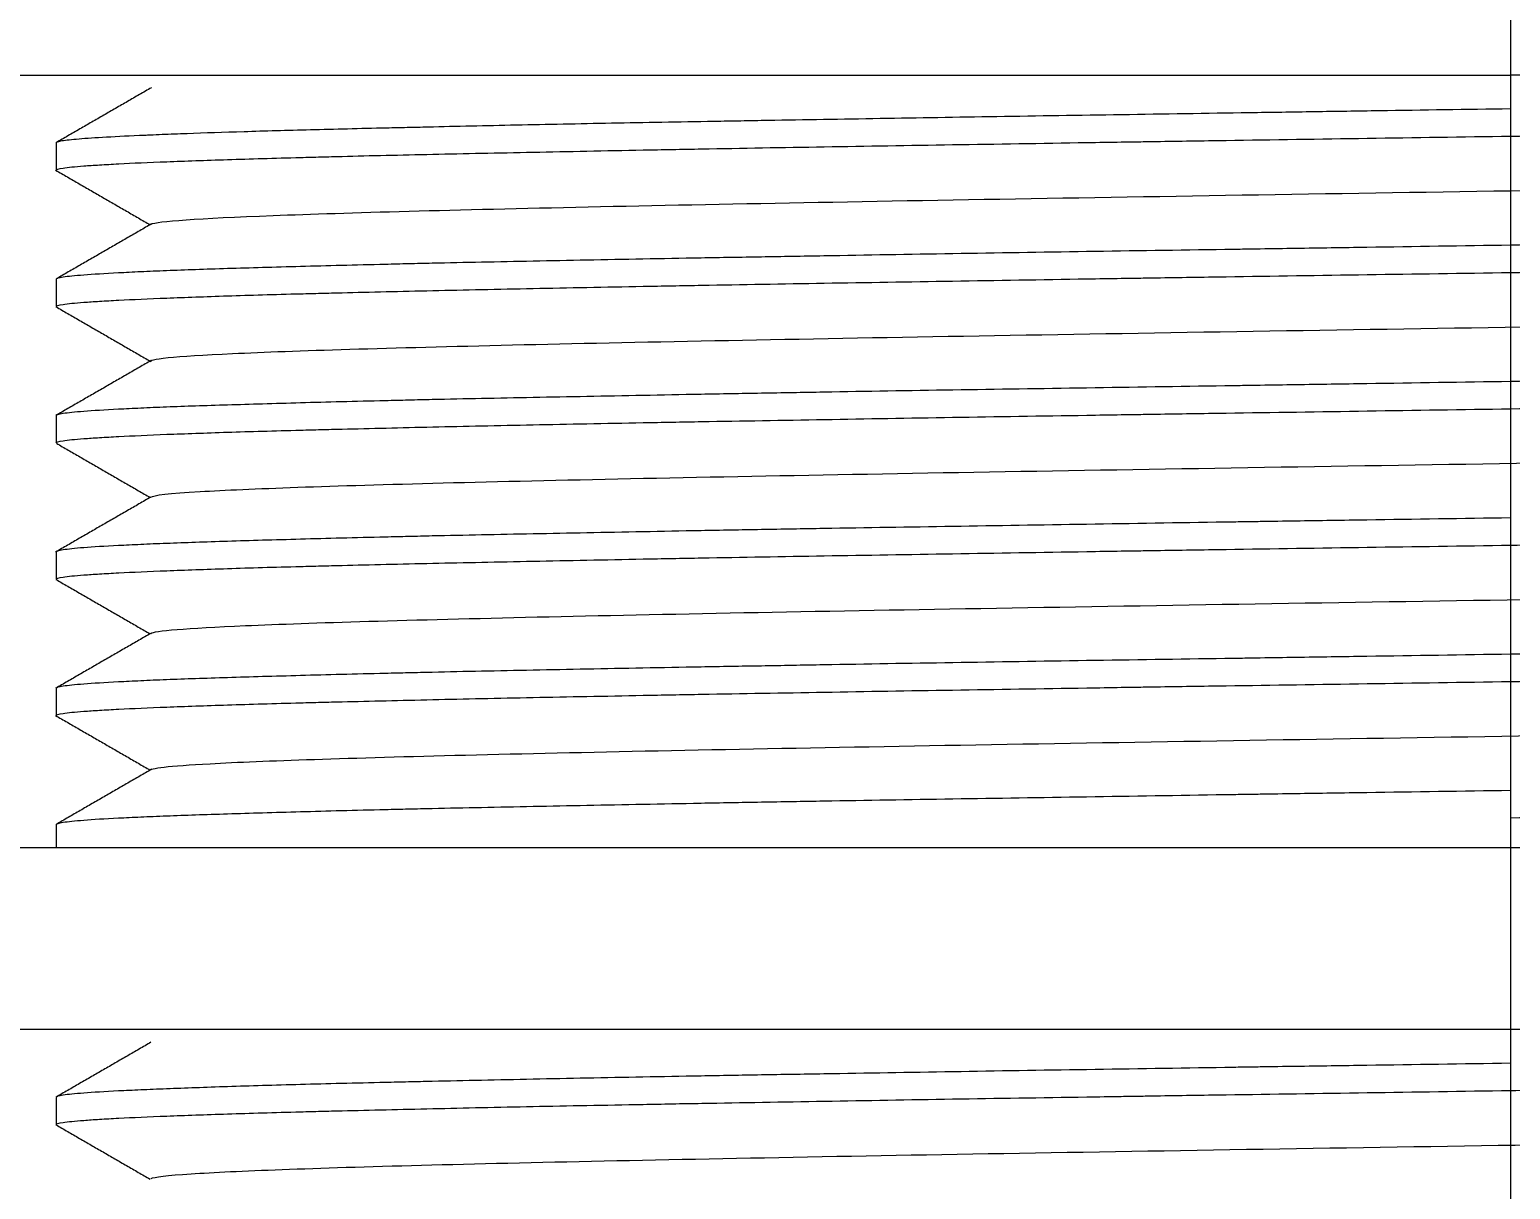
# Model space of a CAD drawing. Extents: x 2070 to 2860, y 0 to 579.
# Drawn here: x 2543.08 to 2559.38, y 260.29 to 273.05 of the extents above; entities that cross this region are included whole.
import ezdxf

# ---------------------------------------------------------------- set-up
doc = ezdxf.new("R2010")
doc.units = 0
doc.header["$LTSCALE"] = 10
doc.header["$MEASUREMENT"] = 0
doc.header["$PDMODE"] = 3
doc.header["$PDSIZE"] = -10
doc.layers.get('0').update_dxf_attribs({"linetype": 'CONTINUOUS'})
doc.layers.get('DEFPOINTS').update_dxf_attribs({"linetype": 'CONTINUOUS'})
doc.layers.add('1', color=7, linetype='CONTINUOUS')
doc.styles.add('Daelim Dimension', font='NanumGothic.ttf')
doc.dimstyles.new('DEFAULT', dxfattribs={"dimscale": 2, "dimtxt": 2, "dimasz": 2, "dimexe": 0, "dimexo": 2, "dimgap": 1, "dimtad": 1, "dimdec": 0, "dimzin": 9, "dimdsep": 46, "dimtxsty": 'Daelim Dimension', "dimcen": 0.5, "dimclrd": 5, "dimclre": 5, "dimclrt": 256, "dimadec": 1, "dimazin": 0, "dimtfac": 1, "dimtdec": 0, "dimtix": 1, "dimtmove": 0, "dimatfit": 3, "dimfxl": 1, "dimtolj": 1, "dimtzin": 1, "dimlwd": 9, "dimlwe": 9, "dimarcsym": 0})

# ---------------------------------------------------------------- blocks, each defined once
blk = doc.blocks.new('*D7')
at = {"color": 5, "lineweight": 9, "ltscale": 0.5, "transparency": 16777216}
for p, q in [((2428.247, 403.492), (2428.247, 207.658)), ((2559.375, 274.046), (2559.375, 207.658)), ((2432.247, 209.658), (2555.375, 209.658))]:
    blk.add_line(p, q, dxfattribs=at)
at = {"color": 5, "ltscale": 0.5, "transparency": 16777216}
for points in [[(2432.247, 210.325), (2432.247, 208.991), (2428.247, 209.658)], [(2555.375, 210.325), (2555.375, 208.991), (2559.375, 209.658)]]:
    blk.add_solid(points, dxfattribs=at)
at = {"layer": 'DEFPOINTS', "color": 0, "ltscale": 0.5, "transparency": 16777216}
for p in [(2428.247, 407.492), (2559.375, 278.046), (2559.375, 209.658)]:
    blk.add_point(p, dxfattribs=at)
at = {"color": 7, "ltscale": 0.5, "transparency": 16777216, "insert": (2493.811, 217.109), "char_height": 10, "attachment_point": 5, "style": 'Daelim Dimension'}
blk.add_mtext('\\A1;131', dxfattribs=at)
blk = doc.blocks.new('*D12')
at = {"color": 5, "lineweight": 9, "ltscale": 0.5, "transparency": 16777216}
for p, q in [((2530.375, 273.046), (2387.237, 273.046)), ((2389.237, 269.046), (2389.237, 115.894)), ((2541.52, 111.894), (2387.237, 111.894))]:
    blk.add_line(p, q, dxfattribs=at)
at = {"color": 5, "ltscale": 0.5, "transparency": 16777216}
for points in [[(2388.57, 269.046), (2389.903, 269.046), (2389.237, 273.046)], [(2388.57, 115.894), (2389.903, 115.894), (2389.237, 111.894)]]:
    blk.add_solid(points, dxfattribs=at)
at = {"layer": 'DEFPOINTS', "color": 0, "ltscale": 0.5, "transparency": 16777216}
for p in [(2534.375, 273.046), (2389.237, 111.894), (2545.52, 111.894)]:
    blk.add_point(p, dxfattribs=at)
at = {"color": 7, "ltscale": 0.5, "transparency": 16777216, "insert": (2381.793, 192.47), "char_height": 10, "attachment_point": 5, "rotation": 90, "style": 'Daelim Dimension'}
blk.add_mtext('\\A1;490', dxfattribs=at)

msp = doc.modelspace()

# ---------------------------------------------------------------- linework, layer by layer
at = {"layer": '1', "color": 7, "linetype": 'Continuous', "lineweight": 13}
for p, q in [((2559.375, 273.046), (2559.375, 272.546)), ((2559.375, 272.174), (2559.375, 271.874)), ((2559.375, 270.674), (2559.375, 270.374)), ((2559.375, 269.174), (2559.375, 268.875)), ((2559.375, 267.674), (2559.375, 267.374)), ((2559.375, 266.174), (2559.375, 265.874)), ((2559.375, 264.674), (2559.375, 264.374)), ((2559.375, 261.674), (2559.375, 261.374))]:
    msp.add_line(p, q, dxfattribs=at)
at = {"layer": '1', "color": 7, "linetype": 'Continuous', "lineweight": 18}
for p, q in [((2539.875, 272.546), (2559.375, 272.546)), ((2578.875, 272.546), (2559.375, 272.546)), ((2543.375, 271.799), (2543.375, 271.499)), ((2543.375, 270.299), (2543.375, 269.999)), ((2543.375, 268.799), (2543.375, 268.499)), ((2543.375, 267.299), (2543.375, 266.999)), ((2543.375, 265.799), (2543.375, 265.499)), ((2543.375, 264.299), (2543.375, 264.046)), ((2531.875, 264.046), (2582.241, 264.046)), ((2582.241, 262.046), (2531.875, 262.046)), ((2543.375, 261.299), (2543.375, 260.999))]:
    msp.add_line(p, q, dxfattribs=at)
for points in [[(2544.423, 272.407), (2543.899, 272.104), (2543.375, 271.802)], [(2543.37, 271.5), (2543.89, 271.199), (2544.41, 270.899)], [(2544.426, 270.909), (2543.902, 270.606), (2543.378, 270.304)], [(2543.374, 269.997), (2543.892, 269.698), (2544.409, 269.399)], [(2544.421, 269.406), (2543.897, 269.103), (2543.373, 268.801)], [(2543.379, 268.495), (2543.894, 268.197), (2544.41, 267.899)], [(2544.418, 267.903), (2543.894, 267.601), (2543.37, 267.298)], [(2543.373, 266.997), (2543.891, 266.698), (2544.409, 266.399)], [(2544.418, 266.404), (2543.894, 266.102), (2543.37, 265.799)], [(2543.369, 265.5), (2543.89, 265.2), (2544.41, 264.899)], [(2544.426, 264.908), (2543.902, 264.606), (2543.378, 264.303)], [(2544.419, 261.905), (2543.896, 261.602), (2543.372, 261.3)], [(2543.373, 260.998), (2543.891, 260.698), (2544.409, 260.399)]]:
    msp.add_open_spline(points, degree=2, dxfattribs=at)
for points, knots in [([(2559.375, 271.874), (2559.903, 271.882), (2560.429, 271.89), (2561.215, 271.902), (2561.476, 271.906), (2561.867, 271.912), (2561.997, 271.914), (2562.192, 271.917), (2562.257, 271.918), (2562.387, 271.92), (2562.451, 271.921), (2563.032, 271.93), (2563.54, 271.938), (2564.537, 271.953), (2565.027, 271.961), (2565.99, 271.976), (2566.463, 271.984), (2567.043, 271.994), (2567.159, 271.996), (2567.388, 272), (2567.73, 272.006), (2568.062, 272.012), (2568.714, 272.024), (2569.55, 272.039), (2570.323, 272.054), (2570.878, 272.066), (2571.059, 272.07), (2571.28, 272.075), (2571.324, 272.075), (2571.411, 272.077), (2571.455, 272.078), (2571.584, 272.081), (2571.668, 272.083), (2572.085, 272.093), (2572.396, 272.101), (2572.974, 272.117), (2573.242, 272.125), (2573.733, 272.14), (2573.957, 272.148), (2574.209, 272.158), (2574.258, 272.16), (2574.353, 272.163), (2574.399, 272.165), (2574.531, 272.171), (2574.613, 272.175), (2574.84, 272.187), (2574.967, 272.195), (2575.17, 272.211), (2575.246, 272.219), (2575.324, 272.23), (2575.343, 272.234), (2575.359, 272.239), (2575.362, 272.24), (2575.367, 272.242), (2575.37, 272.243), (2575.373, 272.245), (2575.373, 272.246)], [0, 0, 0, 0, 0.063113, 0.063113, 0.09467, 0.09467, 0.110448, 0.110448, 0.118338, 0.118338, 0.126227, 0.126227, 0.18934, 0.18934, 0.252453, 0.252453, 0.315567, 0.315567, 0.331345, 0.331345, 0.347124, 0.37868, 0.37868, 0.441794, 0.504907, 0.504907, 0.536464, 0.536464, 0.544353, 0.544353, 0.552242, 0.552242, 0.56802, 0.56802, 0.631134, 0.631134, 0.694247, 0.694247, 0.75736, 0.75736, 0.773139, 0.773139, 0.788917, 0.788917, 0.820474, 0.820474, 0.883587, 0.883587, 0.946701, 0.946701, 0.978257, 0.978257, 0.986146, 0.986146, 0.994036, 1, 1, 1, 1]), ([(2553.725, 272.088), (2553.288, 272.081), (2552.431, 272.066), (2551.609, 272.053), (2551.157, 272.045), (2551.107, 272.044), (2551.007, 272.042), (2550.858, 272.04), (2550.515, 272.034), (2550.229, 272.029), (2549.665, 272.019), (2549.303, 272.012), (2548.603, 271.998), (2548.267, 271.991), (2547.781, 271.98), (2547.622, 271.977), (2547.39, 271.971), (2547.274, 271.969), (2547.161, 271.966), (2547.086, 271.964), (2547.049, 271.964), (2546.715, 271.956), (2546.437, 271.949), (2545.914, 271.936), (2545.67, 271.929), (2545.217, 271.915), (2545.008, 271.908), (2544.719, 271.897), (2544.628, 271.894), (2544.497, 271.889), (2544.454, 271.887), (2544.392, 271.884), (2544.372, 271.883), (2544.332, 271.882), (2544.154, 271.874), (2544.002, 271.866), (2543.77, 271.852), (2543.674, 271.846), (2543.521, 271.832), (2543.464, 271.825), (2543.408, 271.815), (2543.394, 271.811), (2543.384, 271.807), (2543.382, 271.806), (2543.379, 271.804), (2543.378, 271.803), (2543.376, 271.801), (2543.375, 271.8), (2543.375, 271.799)], [0, 0, 0, 0, 0.07187, 0.14374, 0.14374, 0.152724, 0.152724, 0.161708, 0.179675, 0.21561, 0.21561, 0.287481, 0.287481, 0.359351, 0.359351, 0.395286, 0.395286, 0.413253, 0.422237, 0.422237, 0.431221, 0.431221, 0.503091, 0.503091, 0.574961, 0.574961, 0.646831, 0.646831, 0.682766, 0.682766, 0.700734, 0.700734, 0.709718, 0.709718, 0.718701, 0.790572, 0.790572, 0.862442, 0.862442, 0.934312, 0.934312, 0.970247, 0.970247, 0.979231, 0.979231, 0.988214, 0.988214, 1, 1, 1, 1]), ([(2559.375, 272.174), (2558.893, 272.167), (2558.412, 272.16), (2557.694, 272.149), (2557.455, 272.145), (2557.098, 272.14), (2556.979, 272.138), (2556.741, 272.134), (2556.622, 272.133), (2556.029, 272.123), (2555.091, 272.109), (2554.177, 272.095), (2553.725, 272.088)], [0, 0, 0, 0, 0.25, 0.25, 0.375, 0.375, 0.4375, 0.4375, 0.5, 0.5, 0.75, 1, 1, 1, 1]), ([(2543.377, 271.495), (2543.376, 271.497), (2543.375, 271.498), (2543.375, 271.507), (2543.401, 271.515), (2543.504, 271.531), (2543.58, 271.539), (2543.732, 271.551), (2543.79, 271.554), (2543.917, 271.562), (2543.987, 271.566), (2544.217, 271.578), (2544.394, 271.585), (2544.794, 271.601), (2545.016, 271.609), (2545.507, 271.624), (2545.775, 271.632), (2546.14, 271.642), (2546.251, 271.645), (2546.366, 271.648), (2546.443, 271.65), (2546.482, 271.651), (2546.678, 271.656), (2546.84, 271.66), (2547.339, 271.671), (2547.689, 271.679), (2548.426, 271.694), (2548.811, 271.702), (2549.417, 271.714), (2549.623, 271.718), (2549.939, 271.724), (2550.046, 271.726), (2550.261, 271.73), (2550.37, 271.732), (2550.918, 271.742), (2551.367, 271.75), (2552.287, 271.765), (2552.758, 271.773), (2553.72, 271.788), (2554.212, 271.796), (2554.841, 271.806), (2554.968, 271.808), (2555.158, 271.811), (2555.222, 271.812), (2555.35, 271.814), (2555.669, 271.819), (2555.989, 271.824), (2556.761, 271.836), (2557.279, 271.843), (2558.322, 271.859), (2558.847, 271.867), (2559.375, 271.874)], [0, 0, 0, 0, 0.010667, 0.010667, 0.0725, 0.0725, 0.134334, 0.134334, 0.16525, 0.16525, 0.196167, 0.196167, 0.258, 0.258, 0.319833, 0.319833, 0.381667, 0.381667, 0.397125, 0.404854, 0.404854, 0.412583, 0.412583, 0.4435, 0.4435, 0.505333, 0.505333, 0.567167, 0.567167, 0.598083, 0.598083, 0.613542, 0.613542, 0.629, 0.629, 0.690833, 0.690833, 0.752667, 0.752667, 0.8145, 0.8145, 0.829958, 0.829958, 0.837688, 0.837688, 0.845417, 0.876333, 0.876333, 0.938167, 0.938167, 1, 1, 1, 1]), ([(2544.417, 270.895), (2544.412, 270.899), (2544.425, 270.934), (2545.399, 271.001), (2548.958, 271.096), (2554.141, 271.191), (2560.141, 271.286), (2566.022, 271.381), (2570.865, 271.476), (2573.701, 271.564), (2574.31, 271.621), (2574.334, 271.646)], [0, 0, 0, 0, 0.015318, 0.141747, 0.268175, 0.394604, 0.521032, 0.647461, 0.773889, 0.900318, 1, 1, 1, 1]), ([(2575.375, 271.049), (2575.375, 271.049), (2575.375, 271.049), (2575.375, 271.041), (2575.349, 271.033), (2575.247, 271.017), (2575.17, 271.01), (2575.018, 270.998), (2574.96, 270.994), (2574.833, 270.987), (2574.763, 270.983), (2574.533, 270.971), (2574.356, 270.963), (2573.957, 270.947), (2573.734, 270.939), (2573.243, 270.924), (2572.975, 270.916), (2572.611, 270.906), (2572.499, 270.903), (2572.384, 270.9), (2572.307, 270.899), (2572.268, 270.898), (2572.072, 270.893), (2571.91, 270.889), (2571.411, 270.877), (2571.061, 270.87), (2570.325, 270.854), (2569.939, 270.846), (2569.333, 270.834), (2569.127, 270.83), (2568.811, 270.824), (2568.704, 270.822), (2568.489, 270.818), (2568.38, 270.816), (2567.832, 270.807), (2567.383, 270.799), (2566.463, 270.784), (2565.992, 270.776), (2565.03, 270.76), (2564.538, 270.752), (2563.909, 270.742), (2563.783, 270.74), (2563.592, 270.737), (2563.528, 270.736), (2563.401, 270.734), (2563.081, 270.729), (2562.761, 270.724), (2561.989, 270.713), (2561.471, 270.705), (2560.428, 270.69), (2559.903, 270.682), (2559.375, 270.674)], [0, 0, 0, 0, 0.000749, 0.000749, 0.063202, 0.063202, 0.125655, 0.125655, 0.156882, 0.156882, 0.188108, 0.188108, 0.250562, 0.250562, 0.313015, 0.313015, 0.375468, 0.375468, 0.391081, 0.398888, 0.398888, 0.406695, 0.406695, 0.437921, 0.437921, 0.500374, 0.500374, 0.562828, 0.562828, 0.594054, 0.594054, 0.609667, 0.609667, 0.625281, 0.625281, 0.687734, 0.687734, 0.750187, 0.750187, 0.81264, 0.81264, 0.828254, 0.828254, 0.83606, 0.83606, 0.843867, 0.875094, 0.875094, 0.937547, 0.937547, 1, 1, 1, 1]), ([(2559.375, 270.674), (2558.847, 270.666), (2558.321, 270.658), (2557.535, 270.646), (2557.274, 270.642), (2556.883, 270.636), (2556.753, 270.634), (2556.558, 270.631), (2556.493, 270.63), (2556.363, 270.628), (2556.299, 270.627), (2555.718, 270.619), (2555.21, 270.611), (2554.213, 270.596), (2553.723, 270.588), (2552.76, 270.572), (2552.287, 270.564), (2551.707, 270.554), (2551.591, 270.552), (2551.362, 270.548), (2551.02, 270.542), (2550.688, 270.537), (2550.036, 270.525), (2549.618, 270.517), (2548.814, 270.502), (2548.427, 270.494), (2547.872, 270.483), (2547.691, 270.479), (2547.47, 270.474), (2547.426, 270.473), (2547.339, 270.471), (2547.296, 270.47), (2547.166, 270.467), (2547.082, 270.465), (2546.665, 270.455), (2546.354, 270.447), (2545.776, 270.431), (2545.508, 270.424), (2545.017, 270.409), (2544.793, 270.401), (2544.541, 270.391), (2544.492, 270.389), (2544.397, 270.385), (2544.26, 270.379), (2544.137, 270.373), (2543.91, 270.361), (2543.783, 270.353), (2543.58, 270.338), (2543.504, 270.33), (2543.427, 270.319), (2543.407, 270.315), (2543.391, 270.31), (2543.388, 270.309), (2543.383, 270.307), (2543.378, 270.304), (2543.375, 270.301), (2543.375, 270.299)], [0, 0, 0, 0, 0.062547, 0.062547, 0.09382, 0.09382, 0.109457, 0.109457, 0.117275, 0.117275, 0.125094, 0.125094, 0.187641, 0.187641, 0.250187, 0.250187, 0.312734, 0.312734, 0.328371, 0.328371, 0.344008, 0.375281, 0.375281, 0.437828, 0.437828, 0.500375, 0.500375, 0.531648, 0.531648, 0.539467, 0.539467, 0.547285, 0.547285, 0.562922, 0.562922, 0.625469, 0.625469, 0.688015, 0.688015, 0.750562, 0.750562, 0.766199, 0.766199, 0.781836, 0.813109, 0.813109, 0.875656, 0.875656, 0.938203, 0.938203, 0.969476, 0.969476, 0.977295, 0.977295, 0.985113, 1, 1, 1, 1]), ([(2559.375, 270.374), (2559.903, 270.382), (2560.429, 270.39), (2561.215, 270.402), (2561.476, 270.406), (2561.867, 270.412), (2561.997, 270.414), (2562.192, 270.417), (2562.257, 270.418), (2562.387, 270.42), (2562.451, 270.421), (2563.032, 270.43), (2563.54, 270.437), (2564.537, 270.453), (2565.027, 270.46), (2565.99, 270.476), (2566.463, 270.484), (2567.043, 270.494), (2567.159, 270.496), (2567.388, 270.5), (2567.73, 270.506), (2568.062, 270.512), (2568.714, 270.523), (2569.132, 270.531), (2569.937, 270.546), (2570.323, 270.554), (2570.878, 270.566), (2571.059, 270.57), (2571.28, 270.575), (2571.324, 270.576), (2571.411, 270.578), (2571.455, 270.579), (2571.584, 270.582), (2571.668, 270.584), (2572.085, 270.594), (2572.396, 270.602), (2572.974, 270.617), (2573.242, 270.625), (2573.733, 270.64), (2573.957, 270.648), (2574.209, 270.658), (2574.258, 270.66), (2574.353, 270.663), (2574.49, 270.669), (2574.613, 270.675), (2574.84, 270.687), (2574.967, 270.695), (2575.17, 270.711), (2575.246, 270.718), (2575.324, 270.73), (2575.343, 270.734), (2575.359, 270.739), (2575.362, 270.74), (2575.367, 270.741), (2575.369, 270.743), (2575.371, 270.744), (2575.371, 270.744)], [0, 0, 0, 0, 0.063391, 0.063391, 0.095087, 0.095087, 0.110935, 0.110935, 0.118859, 0.118859, 0.126783, 0.126783, 0.190174, 0.190174, 0.253566, 0.253566, 0.316957, 0.316957, 0.332805, 0.332805, 0.348653, 0.380349, 0.380349, 0.44374, 0.44374, 0.507132, 0.507132, 0.538827, 0.538827, 0.546751, 0.546751, 0.554675, 0.554675, 0.570523, 0.570523, 0.633915, 0.633915, 0.697306, 0.697306, 0.760697, 0.760697, 0.776545, 0.776545, 0.792393, 0.824089, 0.824089, 0.88748, 0.88748, 0.950872, 0.950872, 0.982568, 0.982568, 0.990491, 0.990491, 0.998415, 1, 1, 1, 1]), ([(2543.375, 269.999), (2543.375, 269.999), (2543.375, 269.999), (2543.375, 270.007), (2543.401, 270.015), (2543.504, 270.031), (2543.58, 270.039), (2543.732, 270.05), (2543.79, 270.054), (2543.917, 270.062), (2543.987, 270.066), (2544.217, 270.077), (2544.394, 270.085), (2544.794, 270.101), (2545.016, 270.109), (2545.507, 270.125), (2545.775, 270.133), (2546.14, 270.142), (2546.251, 270.145), (2546.366, 270.148), (2546.443, 270.15), (2546.482, 270.151), (2546.678, 270.156), (2546.84, 270.16), (2547.339, 270.171), (2547.689, 270.179), (2548.426, 270.195), (2548.811, 270.203), (2549.417, 270.214), (2549.623, 270.218), (2549.939, 270.224), (2550.046, 270.226), (2550.261, 270.23), (2550.37, 270.232), (2550.918, 270.242), (2551.367, 270.249), (2552.287, 270.265), (2552.758, 270.272), (2553.72, 270.288), (2554.212, 270.296), (2554.841, 270.306), (2554.968, 270.308), (2555.158, 270.311), (2555.222, 270.312), (2555.35, 270.314), (2555.669, 270.319), (2555.989, 270.324), (2556.761, 270.336), (2557.279, 270.343), (2558.322, 270.359), (2558.847, 270.366), (2559.375, 270.374)], [0, 0, 0, 0, 0.000749, 0.000749, 0.063202, 0.063202, 0.125656, 0.125656, 0.156882, 0.156882, 0.188109, 0.188109, 0.250562, 0.250562, 0.313015, 0.313015, 0.375468, 0.375468, 0.391082, 0.398888, 0.398888, 0.406695, 0.406695, 0.437921, 0.437921, 0.500375, 0.500375, 0.562828, 0.562828, 0.594054, 0.594054, 0.609668, 0.609668, 0.625281, 0.625281, 0.687734, 0.687734, 0.750187, 0.750187, 0.81264, 0.81264, 0.828254, 0.828254, 0.83606, 0.83606, 0.843867, 0.875094, 0.875094, 0.937547, 0.937547, 1, 1, 1, 1]), ([(2544.421, 269.392), (2544.366, 269.422), (2544.993, 269.484), (2548.104, 269.577), (2553.024, 269.672), (2558.934, 269.767), (2564.914, 269.862), (2570.029, 269.957), (2573.483, 270.052), (2574.363, 270.119), (2574.334, 270.154), (2574.327, 270.158)], [0, 0, 0, 0, 0.118068, 0.242099, 0.36613, 0.490161, 0.614192, 0.738223, 0.862255, 0.986286, 1, 1, 1, 1]), ([(2575.375, 269.549), (2575.375, 269.549), (2575.375, 269.549), (2575.375, 269.541), (2575.349, 269.533), (2575.247, 269.517), (2575.17, 269.51), (2575.018, 269.498), (2574.96, 269.494), (2574.833, 269.486), (2574.763, 269.482), (2574.533, 269.471), (2574.356, 269.463), (2573.957, 269.448), (2573.734, 269.44), (2573.243, 269.424), (2572.975, 269.416), (2572.611, 269.406), (2572.499, 269.403), (2572.384, 269.4), (2572.307, 269.398), (2572.268, 269.397), (2572.072, 269.392), (2571.91, 269.389), (2571.411, 269.377), (2571.061, 269.369), (2570.325, 269.354), (2569.939, 269.346), (2569.333, 269.334), (2569.127, 269.33), (2568.811, 269.324), (2568.704, 269.322), (2568.489, 269.318), (2568.38, 269.316), (2567.832, 269.306), (2567.383, 269.299), (2566.463, 269.283), (2565.992, 269.276), (2565.03, 269.26), (2564.538, 269.253), (2563.909, 269.243), (2563.783, 269.241), (2563.592, 269.237), (2563.528, 269.236), (2563.401, 269.234), (2563.081, 269.229), (2562.761, 269.225), (2561.989, 269.213), (2561.471, 269.205), (2560.428, 269.19), (2559.903, 269.182), (2559.375, 269.174)], [0, 0, 0, 0, 0.00075, 0.00075, 0.063203, 0.063203, 0.125656, 0.125656, 0.156883, 0.156883, 0.188109, 0.188109, 0.250562, 0.250562, 0.313015, 0.313015, 0.375469, 0.375469, 0.391082, 0.398888, 0.398888, 0.406695, 0.406695, 0.437922, 0.437922, 0.500375, 0.500375, 0.562828, 0.562828, 0.594055, 0.594055, 0.609668, 0.609668, 0.625281, 0.625281, 0.687734, 0.687734, 0.750187, 0.750187, 0.812641, 0.812641, 0.828254, 0.828254, 0.83606, 0.83606, 0.843867, 0.875094, 0.875094, 0.937547, 0.937547, 1, 1, 1, 1]), ([(2559.375, 269.174), (2558.847, 269.166), (2558.321, 269.158), (2557.535, 269.146), (2557.274, 269.142), (2556.883, 269.136), (2556.753, 269.134), (2556.558, 269.131), (2556.493, 269.13), (2556.363, 269.128), (2556.299, 269.127), (2555.718, 269.119), (2555.21, 269.111), (2554.213, 269.095), (2553.723, 269.088), (2552.76, 269.073), (2552.287, 269.065), (2551.707, 269.055), (2551.591, 269.053), (2551.362, 269.049), (2551.02, 269.043), (2550.688, 269.037), (2550.036, 269.025), (2549.2, 269.009), (2548.427, 268.994), (2547.872, 268.983), (2547.691, 268.979), (2547.47, 268.974), (2547.426, 268.973), (2547.339, 268.971), (2547.296, 268.97), (2547.166, 268.967), (2547.082, 268.965), (2546.665, 268.955), (2546.354, 268.947), (2545.776, 268.931), (2545.508, 268.923), (2545.017, 268.908), (2544.793, 268.901), (2544.541, 268.891), (2544.492, 268.889), (2544.397, 268.885), (2544.351, 268.883), (2544.219, 268.877), (2544.137, 268.873), (2543.91, 268.861), (2543.783, 268.853), (2543.58, 268.838), (2543.504, 268.83), (2543.427, 268.818), (2543.407, 268.814), (2543.391, 268.81), (2543.388, 268.809), (2543.383, 268.807), (2543.378, 268.804), (2543.375, 268.801), (2543.375, 268.799)], [0, 0, 0, 0, 0.062547, 0.062547, 0.09382, 0.09382, 0.109457, 0.109457, 0.117276, 0.117276, 0.125094, 0.125094, 0.187641, 0.187641, 0.250188, 0.250188, 0.312735, 0.312735, 0.328372, 0.328372, 0.344008, 0.375282, 0.375282, 0.437829, 0.500376, 0.500376, 0.531649, 0.531649, 0.539468, 0.539468, 0.547286, 0.547286, 0.562923, 0.562923, 0.62547, 0.62547, 0.688017, 0.688017, 0.750564, 0.750564, 0.7662, 0.7662, 0.781837, 0.781837, 0.813111, 0.813111, 0.875658, 0.875658, 0.938205, 0.938205, 0.969478, 0.969478, 0.977296, 0.977296, 0.985115, 1, 1, 1, 1]), ([(2559.375, 268.875), (2559.903, 268.883), (2560.429, 268.891), (2561.215, 268.902), (2561.476, 268.906), (2561.867, 268.912), (2561.997, 268.914), (2562.192, 268.917), (2562.257, 268.918), (2562.387, 268.92), (2562.451, 268.921), (2563.032, 268.929), (2563.54, 268.937), (2564.537, 268.953), (2565.027, 268.961), (2565.99, 268.976), (2566.463, 268.984), (2567.043, 268.994), (2567.159, 268.996), (2567.388, 269), (2567.73, 269.006), (2568.062, 269.012), (2568.714, 269.023), (2569.55, 269.038), (2570.323, 269.054), (2570.878, 269.066), (2571.059, 269.07), (2571.28, 269.075), (2571.324, 269.076), (2571.411, 269.078), (2571.455, 269.079), (2571.584, 269.082), (2571.668, 269.084), (2572.085, 269.094), (2572.396, 269.101), (2572.974, 269.117), (2573.242, 269.124), (2573.733, 269.14), (2573.957, 269.148), (2574.209, 269.158), (2574.258, 269.16), (2574.353, 269.164), (2574.49, 269.17), (2574.613, 269.176), (2574.84, 269.187), (2574.967, 269.195), (2575.17, 269.21), (2575.246, 269.218), (2575.324, 269.23), (2575.343, 269.234), (2575.359, 269.239), (2575.362, 269.24), (2575.367, 269.242), (2575.373, 269.244), (2575.375, 269.247), (2575.375, 269.249)], [0, 0, 0, 0, 0.062547, 0.062547, 0.09382, 0.09382, 0.109457, 0.109457, 0.117275, 0.117275, 0.125094, 0.125094, 0.187641, 0.187641, 0.250188, 0.250188, 0.312735, 0.312735, 0.328371, 0.328371, 0.344008, 0.375281, 0.375281, 0.437828, 0.500375, 0.500375, 0.531649, 0.531649, 0.539467, 0.539467, 0.547285, 0.547285, 0.562922, 0.562922, 0.625469, 0.625469, 0.688016, 0.688016, 0.750563, 0.750563, 0.7662, 0.7662, 0.781836, 0.81311, 0.81311, 0.875657, 0.875657, 0.938204, 0.938204, 0.969477, 0.969477, 0.977295, 0.977295, 0.985114, 1, 1, 1, 1]), ([(2543.375, 268.499), (2543.375, 268.5), (2543.375, 268.5), (2543.375, 268.508), (2543.401, 268.516), (2543.504, 268.531), (2543.58, 268.539), (2543.732, 268.55), (2543.79, 268.554), (2543.917, 268.562), (2543.987, 268.566), (2544.217, 268.577), (2544.394, 268.586), (2544.794, 268.601), (2545.016, 268.609), (2545.507, 268.625), (2545.775, 268.632), (2546.14, 268.642), (2546.251, 268.645), (2546.366, 268.648), (2546.443, 268.65), (2546.482, 268.651), (2546.678, 268.655), (2546.84, 268.659), (2547.339, 268.671), (2548.04, 268.687), (2548.811, 268.703), (2549.417, 268.714), (2549.623, 268.718), (2549.939, 268.724), (2550.046, 268.726), (2550.261, 268.73), (2550.37, 268.732), (2550.918, 268.741), (2551.367, 268.749), (2552.287, 268.765), (2552.758, 268.773), (2553.72, 268.789), (2554.212, 268.796), (2554.841, 268.806), (2554.968, 268.808), (2555.158, 268.811), (2555.222, 268.812), (2555.35, 268.814), (2555.669, 268.819), (2555.989, 268.824), (2556.761, 268.835), (2557.279, 268.843), (2558.322, 268.859), (2558.847, 268.867), (2559.375, 268.875)], [0, 0, 0, 0, 0.000748, 0.000748, 0.063202, 0.063202, 0.125655, 0.125655, 0.156881, 0.156881, 0.188108, 0.188108, 0.250561, 0.250561, 0.313015, 0.313015, 0.375468, 0.375468, 0.391081, 0.398888, 0.398888, 0.406694, 0.406694, 0.437921, 0.437921, 0.500374, 0.562827, 0.562827, 0.594054, 0.594054, 0.609667, 0.609667, 0.625281, 0.625281, 0.687734, 0.687734, 0.750187, 0.750187, 0.81264, 0.81264, 0.828254, 0.828254, 0.83606, 0.83606, 0.843867, 0.875094, 0.875094, 0.937547, 0.937547, 1, 1, 1, 1]), ([(2544.418, 267.903), (2544.441, 267.924), (2544.908, 267.975), (2547.319, 268.059), (2551.945, 268.154), (2557.73, 268.249), (2563.772, 268.344), (2569.128, 268.438), (2572.962, 268.533), (2574.179, 268.601), (2574.317, 268.636), (2574.326, 268.641)], [0, 0, 0, 0, 0.081845, 0.210622, 0.339399, 0.468176, 0.596952, 0.725729, 0.854506, 0.983283, 1, 1, 1, 1]), ([(2559.375, 267.674), (2558.847, 267.666), (2558.321, 267.658), (2557.535, 267.647), (2557.274, 267.643), (2556.883, 267.637), (2556.753, 267.635), (2556.558, 267.632), (2556.493, 267.631), (2556.363, 267.629), (2556.299, 267.628), (2555.718, 267.619), (2555.21, 267.611), (2554.213, 267.595), (2553.723, 267.587), (2552.76, 267.572), (2552.287, 267.565), (2551.707, 267.555), (2551.591, 267.553), (2551.362, 267.549), (2551.02, 267.543), (2550.688, 267.537), (2550.036, 267.525), (2549.2, 267.509), (2548.427, 267.494), (2547.872, 267.482), (2547.691, 267.479), (2547.47, 267.474), (2547.426, 267.473), (2547.339, 267.471), (2547.296, 267.47), (2547.166, 267.467), (2547.082, 267.465), (2546.665, 267.455), (2546.354, 267.447), (2545.776, 267.431), (2545.508, 267.424), (2545.017, 267.408), (2544.793, 267.4), (2544.541, 267.39), (2544.492, 267.389), (2544.397, 267.385), (2544.26, 267.379), (2544.137, 267.373), (2543.91, 267.362), (2543.783, 267.354), (2543.58, 267.338), (2543.504, 267.33), (2543.427, 267.318), (2543.407, 267.314), (2543.391, 267.309), (2543.388, 267.308), (2543.383, 267.306), (2543.38, 267.305), (2543.378, 267.303), (2543.377, 267.302)], [0, 0, 0, 0, 0.063159, 0.063159, 0.094739, 0.094739, 0.110529, 0.110529, 0.118424, 0.118424, 0.126318, 0.126318, 0.189478, 0.189478, 0.252637, 0.252637, 0.315796, 0.315796, 0.331586, 0.331586, 0.347376, 0.378955, 0.378955, 0.442114, 0.505274, 0.505274, 0.536853, 0.536853, 0.544748, 0.544748, 0.552643, 0.552643, 0.568433, 0.568433, 0.631592, 0.631592, 0.694751, 0.694751, 0.757911, 0.757911, 0.7737, 0.7737, 0.78949, 0.82107, 0.82107, 0.884229, 0.884229, 0.947388, 0.947388, 0.978968, 0.978968, 0.986863, 0.986863, 0.994758, 1, 1, 1, 1]), ([(2543.375, 266.999), (2543.375, 266.999), (2543.375, 266.999), (2543.375, 267.007), (2543.401, 267.015), (2543.504, 267.031), (2543.58, 267.039), (2543.732, 267.05), (2543.79, 267.054), (2543.917, 267.062), (2543.987, 267.066), (2544.217, 267.077), (2544.394, 267.085), (2544.794, 267.101), (2545.016, 267.109), (2545.507, 267.125), (2545.775, 267.133), (2546.14, 267.142), (2546.251, 267.145), (2546.366, 267.148), (2546.443, 267.15), (2546.482, 267.151), (2546.678, 267.156), (2546.84, 267.16), (2547.339, 267.171), (2547.689, 267.179), (2548.426, 267.194), (2548.811, 267.202), (2549.417, 267.214), (2549.623, 267.218), (2549.939, 267.224), (2550.046, 267.226), (2550.261, 267.23), (2550.37, 267.232), (2550.918, 267.242), (2551.367, 267.25), (2552.287, 267.265), (2552.758, 267.272), (2553.72, 267.288), (2554.212, 267.296), (2554.841, 267.306), (2554.968, 267.308), (2555.158, 267.311), (2555.222, 267.312), (2555.35, 267.314), (2555.669, 267.319), (2555.989, 267.324), (2556.761, 267.336), (2557.279, 267.343), (2558.322, 267.359), (2558.847, 267.366), (2559.375, 267.374)], [0, 0, 0, 0, 0.000748, 0.000748, 0.063202, 0.063202, 0.125655, 0.125655, 0.156881, 0.156881, 0.188108, 0.188108, 0.250561, 0.250561, 0.313015, 0.313015, 0.375468, 0.375468, 0.391081, 0.398888, 0.398888, 0.406694, 0.406694, 0.437921, 0.437921, 0.500374, 0.500374, 0.562827, 0.562827, 0.594054, 0.594054, 0.609667, 0.609667, 0.625281, 0.625281, 0.687734, 0.687734, 0.750187, 0.750187, 0.81264, 0.81264, 0.828254, 0.828254, 0.83606, 0.83606, 0.843867, 0.875094, 0.875094, 0.937547, 0.937547, 1, 1, 1, 1]), ([(2559.375, 267.374), (2559.781, 267.38), (2560.589, 267.393), (2561.392, 267.405), (2561.892, 267.412), (2561.992, 267.414), (2562.192, 267.417), (2562.291, 267.419), (2562.59, 267.423), (2562.788, 267.426), (2563.379, 267.435), (2563.77, 267.441), (2564.157, 267.447)], [0, 0, 0, 0, 0.25, 0.5, 0.5, 0.5625, 0.5625, 0.625, 0.625, 0.75, 0.75, 1, 1, 1, 1]), ([(2544.417, 266.404), (2544.452, 266.432), (2545.2, 266.492), (2548.382, 266.584), (2553.394, 266.679), (2558.882, 266.766), (2562.391, 266.822), (2563.846, 266.847)], [0, 0, 0, 0, 0.19209, 0.406435, 0.62078, 0.835125, 1, 1, 1, 1]), ([(2564.157, 266.246), (2563.77, 266.24), (2562.989, 266.228), (2562.196, 266.216), (2561.696, 266.208), (2561.596, 266.207), (2561.395, 266.204), (2561.294, 266.202), (2560.992, 266.198), (2560.791, 266.195), (2560.185, 266.186), (2559.781, 266.18), (2559.375, 266.174)], [0, 0, 0, 0, 0.25, 0.5, 0.5, 0.5625, 0.5625, 0.625, 0.625, 0.75, 0.75, 1, 1, 1, 1]), ([(2559.375, 265.874), (2559.903, 265.882), (2560.429, 265.89), (2561.215, 265.902), (2561.476, 265.906), (2561.867, 265.912), (2561.997, 265.914), (2562.192, 265.917), (2562.257, 265.918), (2562.387, 265.92), (2562.451, 265.921), (2563.032, 265.93), (2563.54, 265.937), (2564.537, 265.953), (2565.027, 265.96), (2565.99, 265.976), (2566.463, 265.984), (2567.043, 265.994), (2567.159, 265.996), (2567.388, 266), (2567.73, 266.006), (2568.062, 266.012), (2568.714, 266.023), (2569.132, 266.031), (2569.937, 266.046), (2570.323, 266.054), (2570.878, 266.066), (2571.059, 266.07), (2571.28, 266.075), (2571.324, 266.076), (2571.411, 266.078), (2571.455, 266.079), (2571.584, 266.082), (2571.668, 266.084), (2572.085, 266.094), (2572.396, 266.102), (2572.974, 266.117), (2573.242, 266.124), (2573.733, 266.14), (2573.957, 266.148), (2574.209, 266.158), (2574.258, 266.16), (2574.353, 266.164), (2574.49, 266.17), (2574.613, 266.176), (2574.84, 266.187), (2574.967, 266.195), (2575.17, 266.211), (2575.246, 266.218), (2575.324, 266.23), (2575.343, 266.234), (2575.359, 266.238), (2575.362, 266.239), (2575.367, 266.241), (2575.37, 266.243), (2575.372, 266.244), (2575.372, 266.245)], [0, 0, 0, 0, 0.063265, 0.063265, 0.094898, 0.094898, 0.110714, 0.110714, 0.118622, 0.118622, 0.12653, 0.12653, 0.189795, 0.189795, 0.25306, 0.25306, 0.316325, 0.316325, 0.332142, 0.332142, 0.347958, 0.37959, 0.37959, 0.442856, 0.442856, 0.506121, 0.506121, 0.537753, 0.537753, 0.545661, 0.545661, 0.553569, 0.553569, 0.569386, 0.569386, 0.632651, 0.632651, 0.695916, 0.695916, 0.759181, 0.759181, 0.774997, 0.774997, 0.790813, 0.822446, 0.822446, 0.885711, 0.885711, 0.948976, 0.948976, 0.980609, 0.980609, 0.988517, 0.988517, 0.996425, 1, 1, 1, 1]), ([(2559.375, 266.174), (2558.847, 266.166), (2558.321, 266.158), (2557.535, 266.146), (2557.274, 266.142), (2556.883, 266.136), (2556.753, 266.134), (2556.558, 266.131), (2556.493, 266.13), (2556.363, 266.128), (2556.299, 266.127), (2555.718, 266.119), (2555.21, 266.111), (2554.213, 266.096), (2553.723, 266.088), (2552.76, 266.073), (2552.287, 266.065), (2551.707, 266.055), (2551.591, 266.053), (2551.362, 266.048), (2551.02, 266.043), (2550.688, 266.037), (2550.036, 266.025), (2549.2, 266.01), (2548.427, 265.994), (2547.872, 265.983), (2547.691, 265.979), (2547.47, 265.974), (2547.426, 265.973), (2547.339, 265.971), (2547.296, 265.97), (2547.166, 265.967), (2547.082, 265.965), (2546.665, 265.955), (2546.354, 265.947), (2545.776, 265.931), (2545.508, 265.924), (2545.017, 265.908), (2544.793, 265.901), (2544.541, 265.891), (2544.492, 265.889), (2544.397, 265.885), (2544.26, 265.879), (2544.137, 265.873), (2543.91, 265.861), (2543.783, 265.853), (2543.58, 265.838), (2543.504, 265.83), (2543.427, 265.818), (2543.407, 265.815), (2543.391, 265.81), (2543.388, 265.809), (2543.383, 265.807), (2543.381, 265.805), (2543.379, 265.804), (2543.378, 265.804)], [0, 0, 0, 0, 0.063283, 0.063283, 0.094925, 0.094925, 0.110745, 0.110745, 0.118656, 0.118656, 0.126566, 0.126566, 0.189849, 0.189849, 0.253132, 0.253132, 0.316415, 0.316415, 0.332236, 0.332236, 0.348057, 0.379699, 0.379699, 0.442982, 0.506265, 0.506265, 0.537906, 0.537906, 0.545817, 0.545817, 0.553727, 0.553727, 0.569548, 0.569548, 0.632831, 0.632831, 0.696114, 0.696114, 0.759397, 0.759397, 0.775218, 0.775218, 0.791039, 0.82268, 0.82268, 0.885963, 0.885963, 0.949246, 0.949246, 0.980888, 0.980888, 0.988798, 0.988798, 0.996709, 1, 1, 1, 1]), ([(2543.377, 265.496), (2543.376, 265.497), (2543.375, 265.498), (2543.375, 265.508), (2543.401, 265.516), (2543.504, 265.531), (2543.58, 265.539), (2543.732, 265.55), (2543.79, 265.554), (2543.917, 265.562), (2543.987, 265.566), (2544.217, 265.577), (2544.394, 265.585), (2544.794, 265.601), (2545.016, 265.609), (2545.507, 265.625), (2545.775, 265.632), (2546.14, 265.642), (2546.251, 265.645), (2546.366, 265.648), (2546.443, 265.65), (2546.482, 265.651), (2546.678, 265.655), (2546.84, 265.659), (2547.339, 265.671), (2547.689, 265.679), (2548.426, 265.695), (2548.811, 265.703), (2549.417, 265.714), (2549.623, 265.718), (2549.939, 265.724), (2550.046, 265.726), (2550.261, 265.73), (2550.37, 265.732), (2550.918, 265.742), (2551.367, 265.749), (2552.287, 265.765), (2552.758, 265.773), (2553.72, 265.788), (2554.212, 265.796), (2554.841, 265.806), (2554.968, 265.808), (2555.158, 265.811), (2555.222, 265.812), (2555.35, 265.814), (2555.669, 265.819), (2555.989, 265.824), (2556.761, 265.835), (2557.279, 265.843), (2558.322, 265.858), (2558.847, 265.866), (2559.375, 265.874)], [0, 0, 0, 0, 0.009226, 0.009226, 0.071149, 0.071149, 0.133073, 0.133073, 0.164035, 0.164035, 0.194996, 0.194996, 0.25692, 0.25692, 0.318843, 0.318843, 0.380766, 0.380766, 0.396247, 0.403988, 0.403988, 0.411728, 0.411728, 0.44269, 0.44269, 0.504613, 0.504613, 0.566536, 0.566536, 0.597498, 0.597498, 0.612979, 0.612979, 0.62846, 0.62846, 0.690383, 0.690383, 0.752307, 0.752307, 0.81423, 0.81423, 0.829711, 0.829711, 0.837451, 0.837451, 0.845192, 0.876153, 0.876153, 0.938077, 0.938077, 1, 1, 1, 1]), ([(2544.416, 264.896), (2544.394, 264.92), (2544.895, 264.977), (2547.574, 265.065), (2552.302, 265.16), (2558.133, 265.255), (2564.159, 265.35), (2569.437, 265.445), (2573.146, 265.54), (2574.302, 265.61), (2574.342, 265.649), (2574.33, 265.656)], [0, 0, 0, 0, 0.097984, 0.222864, 0.347744, 0.472624, 0.597504, 0.722384, 0.847264, 0.972144, 1, 1, 1, 1]), ([(2559.375, 264.375), (2559.903, 264.383), (2560.429, 264.391), (2561.215, 264.402), (2561.476, 264.406), (2561.867, 264.412), (2561.997, 264.414), (2562.192, 264.417), (2562.257, 264.418), (2562.387, 264.42), (2562.451, 264.42), (2563.032, 264.429), (2563.54, 264.437), (2564.537, 264.453), (2565.027, 264.461), (2565.99, 264.477), (2566.463, 264.484), (2567.043, 264.494), (2567.159, 264.496), (2567.388, 264.5), (2567.73, 264.506), (2568.062, 264.511), (2568.714, 264.523), (2569.132, 264.531), (2569.937, 264.546), (2570.323, 264.554), (2570.878, 264.566), (2571.059, 264.57), (2571.28, 264.575), (2571.324, 264.576), (2571.411, 264.578), (2571.455, 264.579), (2571.584, 264.582), (2571.668, 264.584), (2572.085, 264.594), (2572.396, 264.601), (2572.974, 264.616), (2573.242, 264.624), (2573.733, 264.64), (2573.957, 264.648), (2574.209, 264.658), (2574.258, 264.66), (2574.353, 264.664), (2574.49, 264.67), (2574.613, 264.676), (2574.84, 264.687), (2574.967, 264.695), (2575.17, 264.71), (2575.246, 264.718), (2575.324, 264.73), (2575.343, 264.734), (2575.359, 264.739), (2575.362, 264.74), (2575.367, 264.742), (2575.37, 264.744), (2575.372, 264.745), (2575.373, 264.746)], [0, 0, 0, 0, 0.063137, 0.063137, 0.094706, 0.094706, 0.11049, 0.11049, 0.118382, 0.118382, 0.126275, 0.126275, 0.189412, 0.189412, 0.252549, 0.252549, 0.315686, 0.315686, 0.331471, 0.331471, 0.347255, 0.378824, 0.378824, 0.441961, 0.441961, 0.505098, 0.505098, 0.536667, 0.536667, 0.544559, 0.544559, 0.552451, 0.552451, 0.568235, 0.568235, 0.631373, 0.631373, 0.69451, 0.69451, 0.757647, 0.757647, 0.773432, 0.773432, 0.789216, 0.820785, 0.820785, 0.883922, 0.883922, 0.947059, 0.947059, 0.978628, 0.978628, 0.98652, 0.98652, 0.994412, 1, 1, 1, 1]), ([(2559.375, 264.674), (2558.847, 264.666), (2558.321, 264.659), (2557.535, 264.647), (2557.274, 264.643), (2556.883, 264.637), (2556.753, 264.635), (2556.558, 264.632), (2556.493, 264.631), (2556.363, 264.629), (2556.299, 264.628), (2555.718, 264.619), (2555.21, 264.611), (2554.213, 264.595), (2553.723, 264.588), (2552.76, 264.572), (2552.287, 264.565), (2551.707, 264.555), (2551.591, 264.553), (2551.362, 264.549), (2551.02, 264.543), (2550.688, 264.537), (2550.036, 264.525), (2549.2, 264.509), (2548.427, 264.494), (2547.872, 264.482), (2547.691, 264.479), (2547.47, 264.474), (2547.426, 264.473), (2547.339, 264.471), (2547.296, 264.47), (2547.166, 264.467), (2547.082, 264.465), (2546.665, 264.455), (2546.354, 264.447), (2545.776, 264.431), (2545.508, 264.423), (2545.017, 264.408), (2544.793, 264.4), (2544.541, 264.391), (2544.492, 264.389), (2544.397, 264.385), (2544.26, 264.379), (2544.137, 264.373), (2543.91, 264.362), (2543.783, 264.354), (2543.58, 264.338), (2543.504, 264.33), (2543.427, 264.318), (2543.407, 264.314), (2543.391, 264.309), (2543.388, 264.308), (2543.383, 264.306), (2543.378, 264.304), (2543.375, 264.301), (2543.375, 264.299)], [0, 0, 0, 0, 0.062547, 0.062547, 0.09382, 0.09382, 0.109457, 0.109457, 0.117276, 0.117276, 0.125094, 0.125094, 0.187641, 0.187641, 0.250188, 0.250188, 0.312735, 0.312735, 0.328372, 0.328372, 0.344008, 0.375282, 0.375282, 0.437829, 0.500376, 0.500376, 0.531649, 0.531649, 0.539468, 0.539468, 0.547286, 0.547286, 0.562923, 0.562923, 0.62547, 0.62547, 0.688017, 0.688017, 0.750564, 0.750564, 0.766201, 0.766201, 0.781837, 0.813111, 0.813111, 0.875658, 0.875658, 0.938205, 0.938205, 0.969478, 0.969478, 0.977297, 0.977297, 0.985115, 1, 1, 1, 1]), ([(2559.375, 261.674), (2558.847, 261.666), (2558.321, 261.658), (2557.535, 261.646), (2557.274, 261.642), (2556.883, 261.637), (2556.753, 261.635), (2556.558, 261.632), (2556.493, 261.631), (2556.363, 261.629), (2556.299, 261.628), (2555.718, 261.619), (2555.21, 261.611), (2554.213, 261.596), (2553.723, 261.588), (2552.76, 261.572), (2552.287, 261.564), (2551.707, 261.554), (2551.591, 261.552), (2551.362, 261.549), (2551.02, 261.543), (2550.688, 261.537), (2550.036, 261.526), (2549.618, 261.518), (2548.814, 261.502), (2548.427, 261.494), (2547.872, 261.482), (2547.691, 261.478), (2547.47, 261.473), (2547.426, 261.472), (2547.339, 261.47), (2547.296, 261.469), (2547.166, 261.466), (2547.082, 261.464), (2546.665, 261.455), (2546.354, 261.447), (2545.776, 261.432), (2545.508, 261.424), (2545.017, 261.408), (2544.793, 261.4), (2544.541, 261.39), (2544.492, 261.388), (2544.397, 261.384), (2544.26, 261.378), (2544.137, 261.373), (2543.91, 261.361), (2543.783, 261.354), (2543.58, 261.338), (2543.504, 261.331), (2543.427, 261.319), (2543.407, 261.315), (2543.391, 261.31), (2543.388, 261.309), (2543.383, 261.307), (2543.381, 261.305), (2543.379, 261.304), (2543.379, 261.304)], [0, 0, 0, 0, 0.063408, 0.063408, 0.095111, 0.095111, 0.110963, 0.110963, 0.118889, 0.118889, 0.126815, 0.126815, 0.190223, 0.190223, 0.25363, 0.25363, 0.317038, 0.317038, 0.33289, 0.33289, 0.348741, 0.380445, 0.380445, 0.443853, 0.443853, 0.50726, 0.50726, 0.538964, 0.538964, 0.54689, 0.54689, 0.554816, 0.554816, 0.570668, 0.570668, 0.634075, 0.634075, 0.697483, 0.697483, 0.76089, 0.76089, 0.776742, 0.776742, 0.792594, 0.824298, 0.824298, 0.887705, 0.887705, 0.951113, 0.951113, 0.982817, 0.982817, 0.990743, 0.990743, 0.998669, 1, 1, 1, 1]), ([(2559.375, 261.375), (2559.7, 261.38), (2560.348, 261.389), (2560.993, 261.399), (2561.475, 261.406), (2561.716, 261.41), (2561.956, 261.413), (2562.116, 261.416), (2562.197, 261.417), (2562.596, 261.423), (2562.912, 261.427), (2563.537, 261.437), (2563.846, 261.442), (2564.458, 261.452), (2565.064, 261.461), (2565.953, 261.476), (2566.532, 261.486), (2566.962, 261.493), (2567.104, 261.495), (2567.387, 261.5), (2567.527, 261.502), (2567.942, 261.509), (2568.483, 261.519), (2568.999, 261.528), (2569.503, 261.538), (2569.995, 261.548), (2570.697, 261.562), (2571.14, 261.572), (2571.409, 261.578), (2571.462, 261.579), (2571.568, 261.582), (2571.725, 261.585), (2571.878, 261.589), (2572.178, 261.596), (2572.37, 261.601), (2572.554, 261.606)], [0, 0, 0, 0, 0.0625, 0.125, 0.125, 0.15625, 0.171875, 0.171875, 0.1875, 0.1875, 0.25, 0.25, 0.3125, 0.3125, 0.375, 0.4375, 0.5, 0.5, 0.53125, 0.53125, 0.5625, 0.5625, 0.625, 0.6875, 0.6875, 0.75, 0.8125, 0.875, 0.875, 0.890625, 0.890625, 0.90625, 0.9375, 0.9375, 1, 1, 1, 1]), ([(2543.375, 261), (2543.375, 261), (2543.375, 261), (2543.375, 261.008), (2543.401, 261.016), (2543.504, 261.031), (2543.58, 261.038), (2543.732, 261.05), (2543.79, 261.054), (2543.917, 261.062), (2543.987, 261.066), (2544.217, 261.078), (2544.394, 261.086), (2544.794, 261.101), (2545.016, 261.109), (2545.507, 261.125), (2545.775, 261.132), (2546.14, 261.142), (2546.251, 261.145), (2546.366, 261.148), (2546.443, 261.15), (2546.482, 261.15), (2546.678, 261.155), (2546.84, 261.159), (2547.339, 261.171), (2548.04, 261.187), (2548.811, 261.203), (2549.417, 261.214), (2549.623, 261.218), (2549.939, 261.224), (2550.046, 261.226), (2550.261, 261.23), (2550.37, 261.232), (2550.918, 261.241), (2551.367, 261.249), (2552.287, 261.265), (2552.758, 261.273), (2553.72, 261.289), (2554.212, 261.296), (2554.841, 261.306), (2554.968, 261.308), (2555.158, 261.311), (2555.222, 261.312), (2555.35, 261.314), (2555.669, 261.319), (2555.989, 261.324), (2556.761, 261.335), (2557.279, 261.343), (2558.322, 261.359), (2558.847, 261.367), (2559.375, 261.375)], [0, 0, 0, 0, 0.000749, 0.000749, 0.063203, 0.063203, 0.125656, 0.125656, 0.156882, 0.156882, 0.188109, 0.188109, 0.250562, 0.250562, 0.313015, 0.313015, 0.375468, 0.375468, 0.391082, 0.398888, 0.398888, 0.406695, 0.406695, 0.437922, 0.437922, 0.500375, 0.562828, 0.562828, 0.594054, 0.594054, 0.609668, 0.609668, 0.625281, 0.625281, 0.687734, 0.687734, 0.750187, 0.750187, 0.812641, 0.812641, 0.828254, 0.828254, 0.83606, 0.83606, 0.843867, 0.875094, 0.875094, 0.937547, 0.937547, 1, 1, 1, 1]), ([(2544.421, 260.406), (2544.45, 260.423), (2544.865, 260.472), (2547.077, 260.553), (2551.6, 260.647), (2557.336, 260.742), (2563.39, 260.837), (2568.4, 260.925), (2570.833, 260.981), (2571.698, 261.005)], [0, 0, 0, 0, 0.086761, 0.245057, 0.403352, 0.561647, 0.719943, 0.878238, 1, 1, 1, 1])]:
    msp.add_open_spline(points, degree=3, knots=knots, dxfattribs=at)

# ---------------------------------------------------------------- dimensions: what is measured, and where the dimension line sits
at = {"color": 5, "ltscale": 0.5}
dim = msp.add_linear_dim(base=(2559.375, 209.658), p1=(2428.247, 407.492), p2=(2559.375, 278.046), dimstyle='DEFAULT', override={"dimtxt": 5, "dimexe": 1, "dimclrt": 7}, dxfattribs=at)
dim.commit()
dim.dimension.update_dxf_attribs({"geometry": '*D7', "text_midpoint": (2493.811, 217.109)})
dim = msp.add_linear_dim(base=(2389.237, 111.894), p1=(2534.375, 273.046), p2=(2545.52, 111.894), angle=90, text='490', dimstyle='DEFAULT', override={"dimtxt": 5, "dimexe": 1, "dimclrt": 7}, dxfattribs=at)
dim.commit()
dim.dimension.update_dxf_attribs({"geometry": '*D12', "text_midpoint": (2381.793, 192.47)})

doc.saveas('drawing.dxf')
